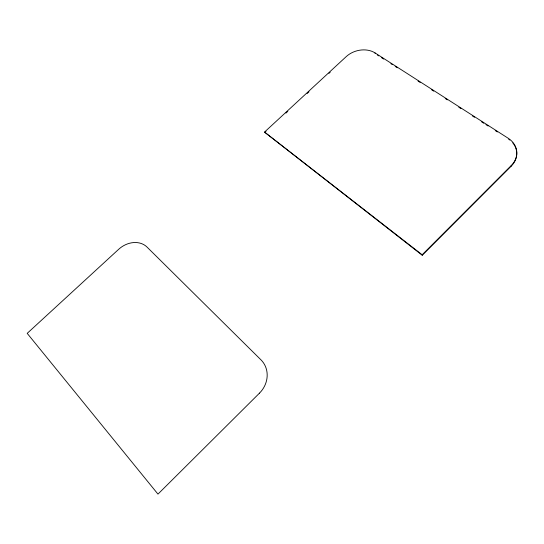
<?xml version="1.0" encoding="UTF-8"?>
<svg xmlns="http://www.w3.org/2000/svg" width="544" height="544" viewBox="0 0 544 544"><rect width="100%" height="100%" fill="white"/><g stroke="black" fill="none" stroke-linecap="round" stroke-linejoin="round"><path stroke-width="0.82" d="M511.251 166.104L511.278 165.505A23.8 19.339 -4.6 0 0 508.116 138.203L375.047 52.918A20.896 16.062 -16.4 0 0 346.229 56.61L264.513 132.09L422.246 255.272L511.251 166.104A23.773 19.326 -4.6 0 0 515.515 147.356M422.246 255.272L422.164 254.762L511.278 165.505M264.758 132.668L266.002 131.512M285.94 113.098L287.81 111.37M307.129 93.52L308.999 91.793M328.936 73.379L330.181 72.223M377.312 54.951L378.74 55.869M381.602 57.698L383.744 59.078M390.891 63.662L392.319 64.573M395.182 66.409L397.324 67.782M418.05 81.076L420.192 82.45M431.63 89.787L433.772 91.161M445.203 98.491L447.352 99.865M458.782 107.202L460.931 108.576M472.362 115.906L474.504 117.286M481.651 121.87L483.8 123.243M485.942 124.617L488.084 125.99M495.23 130.574L497.372 131.954M264.513 132.09L422.164 254.762M375.047 52.918L375.17 53.577M508.688 139.216A23.773 19.326 -4.6 0 1 509.816 140.046M512.768 142.895A23.773 19.326 -4.6 0 1 513.59 143.949M513.964 144.486A23.773 19.326 -4.6 0 1 515.25 146.764M259.495 393.122L157.971 494.115L27.2 333.356L118.701 249.274A21.903 17.83 -39.6 0 1 147.016 247.064L260.998 359.883A24.446 22.284 -45.7 0 1 259.495 393.122"/></g></svg>
